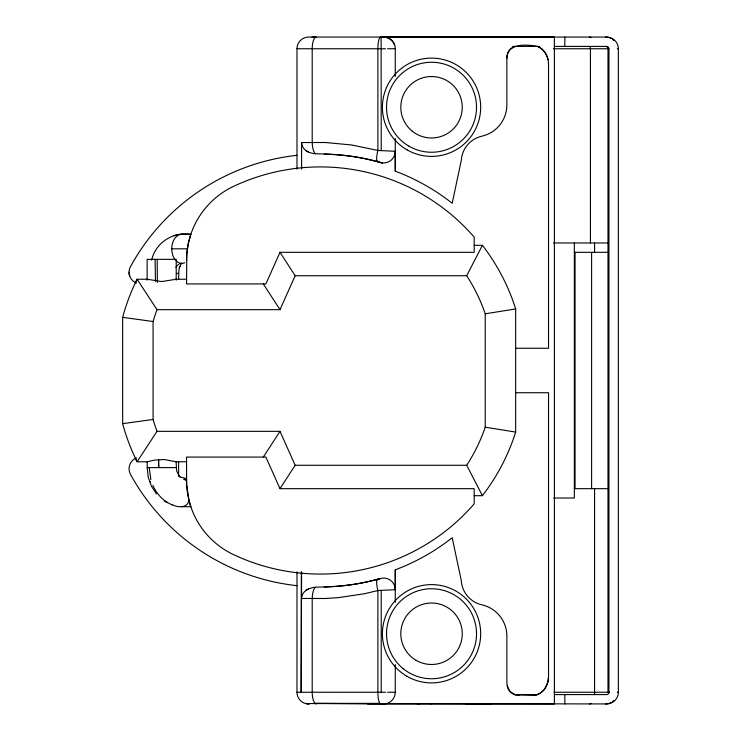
<?xml version="1.0" encoding="UTF-8"?>
<svg xmlns="http://www.w3.org/2000/svg" width="741" height="741" viewBox="0 0 741 741"><rect width="100%" height="100%" fill="white"/><g stroke="black" fill="none" stroke-linecap="round" stroke-linejoin="round"><path stroke-width="1.11" d="M147.135 280.172L147.135 259.35L176.21 259.35L176.21 280.172M180.146 476.732L178.275 475.055L179.211 476.083L176.562 470.711L176.154 461.828M301.318 572.006L301.161 692.251L301.596 571.913M607.99 692.251L607.99 48.749A2.343 2.334 -90 0 0 605.656 46.414M536.679 694.845A12.671 12.671 0 0 1 533.325 695.299L515.347 694.771A11.217 11.217 0 0 1 507.409 686.824L506.872 682.841L506.872 636.093A32.048 32.048 0 0 0 481.882 604.823A26.454 26.454 0 0 1 461.291 580.629L452.195 537.734A212.936 212.936 0 0 1 395.268 569.838L395.268 589.725L377.891 590.54L364.729 593.68L338.442 597.635L325.308 598.487L301.596 598.459C301.939 589.808 311.628 586.816 318.917 587.104C338.702 586.77 358.487 584.584 377.577 579.258L382.449 578.082A11.699 11.699 0 0 1 395.268 589.725M186.537 260.471A81.899 81.899 0 0 1 233.471 186.408A203.58 203.58 0 0 1 474.184 237.12L474.184 252.329L279.996 252.329L265.871 283.923L186.537 283.923L186.788 254.107L188.307 243.539L190.826 234.313C173.357 231.359 155.443 242.603 151.655 260.165M301.596 169.087L301.596 142.541L325.308 142.513L351.586 144.967L377.891 150.46L395.268 151.275L395.268 171.162A212.936 212.936 0 0 1 452.195 203.266L461.291 160.371A26.454 26.454 0 0 1 481.882 136.177A32.048 32.048 0 0 0 506.872 104.907L506.872 58.159C507.039 42.709 527.296 44.34 537.799 46.516C544.691 49.49 548.525 56.983 548.535 64.272L548.535 348.27L515.477 348.27M178.609 279.237L178.961 269.687L179.989 266.241M515.477 392.73L548.535 392.73L548.535 676.728C548.701 685.416 542.662 694.938 533.325 695.299M506.872 58.159C506.853 53.083 509.771 47.998 514.763 46.414M548.535 676.728L547.868 682.183L544.857 688.621M381.087 703.95L382.615 703.552L382.319 703.95M186.537 480.001L183.805 479.186L186.537 480.529A81.899 81.899 0 0 0 233.471 554.592A203.58 203.58 0 0 0 474.184 503.88L474.184 488.671L279.996 488.671L265.871 457.077L186.537 457.077L186.63 484.401L188.955 500.268C187.436 508.307 178.21 507.659 172.357 504.806M147.542 279.237L137.094 279.237L157.018 309.664L279.996 309.664L295.168 275.726L279.996 252.329M135.446 282.636L137.094 279.237A204.748 204.748 0 0 0 122.654 317.343L122.654 423.657A204.748 204.748 0 0 0 137.094 461.763L147.542 461.763M474.184 245.308L482.4 245.308L466.71 275.726A174.33 174.33 0 0 1 485.235 313.804L485.235 427.196A174.33 174.33 0 0 1 466.71 465.274L482.4 495.692L474.184 495.692M179.35 267.399L181.628 263.287M263.305 457.077L279.996 431.336L295.168 465.274L279.996 488.671M157.018 309.664A174.33 174.33 0 0 0 153.072 321.529L153.072 419.471A174.33 174.33 0 0 0 157.018 431.336L137.094 461.763L135.446 458.364M380.67 703.95L379.809 703.376A11.699 2.779 -90 0 1 377.891 692.251L377.891 590.54A11.699 2.686 74.7 0 1 376.947 579.981L377.577 579.258M544.135 689.797L540.976 692.779L537.494 694.586L514.763 694.586L509.882 691.418L507.205 686.009M308.256 588.984L306.135 590.188M376.947 579.981L379.207 578.804M381.513 703.95L382.615 703.552M174.163 235.842L177.395 234.767M179.572 263.852L181.814 263.361A14.533 10.059 90 0 0 184.722 262.74M379.485 578.721L380.328 578.489A216.446 216.446 0 0 1 324.252 586.918M313.776 37.05L312.072 37.448L316.296 37.05M382.977 703.95L554.388 703.95L554.388 37.05L383.569 37.05L386.413 37.448L385.394 37.198A11.699 11.699 0 0 1 395.268 48.749L395.268 76.462M485.235 313.804L515.662 308.932L515.662 432.068A204.748 204.748 0 0 1 482.4 495.692M153.072 419.471L122.654 423.657M176.21 279.237L161.677 281.571L147.144 279.237M383.523 703.95L385.394 703.802A11.699 11.699 0 0 0 395.268 692.251L395.268 664.538M180.239 234.462L190.826 234.313M367.619 703.95L380.235 703.802L315.027 703.376A11.699 4.094 -90 0 1 312.202 692.251L312.202 598.617A11.699 4.094 -89 0 1 315.379 587.335M512.753 46.414L539.355 46.414M554.37 46.414L606.601 46.414A2.343 2.343 0 0 1 608.954 48.749L608.945 692.251A2.343 2.343 0 0 1 606.601 694.586L554.388 694.586M296.984 169.18L296.984 48.749L385.561 48.749M387.599 48.749L393.74 48.749M394.582 48.749L395.268 48.749M553.379 48.749L608.945 48.749M617.318 48.749L618.346 48.749L618.346 692.251A11.726 11.726 0 0 1 606.601 703.931L306.089 703.552L309.451 703.95M553.416 242.974L607.99 242.974M171.755 248.819L187.371 248.819M574.386 252.329L608.259 252.329M176.608 273.392L178.581 273.392M295.168 275.726L466.71 275.726M175.812 279.237L186.537 279.237M157.018 431.336L279.996 431.336M175.812 461.763L186.537 461.763M295.168 465.274L466.71 465.274M176.154 467.608L147.2 467.608L148.228 477.232L151.405 486.189L156.453 493.886M149.534 481.65L150.247 481.65M574.386 488.671L608.259 488.671M553.722 498.026L574.349 498.026L574.349 242.974M296.984 571.82L296.984 692.251L385.561 692.251M387.599 692.251L393.74 692.251M394.582 692.251L395.268 692.251M553.972 692.251L609.648 692.251M617.318 692.251L618.346 692.251M315.027 703.376L379.809 703.376M491.255 703.95L465.663 703.95L465.663 703.376M381.948 37.05L382.615 37.448L380.235 37.198A11.699 2.779 90 0 0 377.891 48.749L377.891 150.46A11.699 2.686 -74.7 0 0 376.947 161.019L378.901 162.112L377.577 161.742C357.922 156.129 337.507 154.313 317.148 153.795C310.322 153.98 301.819 150.321 301.596 142.541M519.339 695.299L514.763 694.586M122.654 317.343L153.072 321.529M176.21 461.763L164.206 459.522L154.434 460.142L147.144 461.763L147.246 467.608M515.662 432.068L485.235 427.196M383.31 37.05L385.876 37.448L382.884 37.05M385.394 37.198C389.664 37.847 393.369 41.042 394.694 45.136M315.647 703.802L316.296 703.95M180.044 477.148L182.703 477.639A14.533 7.521 90 0 1 186.537 479.677M379.207 162.196L382.449 162.918L380.328 162.511A216.446 216.446 0 0 0 324.252 154.082M306.163 150.831L308.293 152.035M164.233 501.046L172.199 504.908M537.494 46.414C543.134 48.545 546.765 53.954 548.062 59.678M376.947 161.019L380.328 162.511A11.699 11.699 0 0 0 395.268 151.275M381.115 37.05L381.226 150.608M263.305 283.923L279.996 309.664M188.955 500.268L190.835 506.724L182.703 506.714A14.533 7.521 -90 0 1 181.526 506.538M190.4 505.399L190.724 506.39M129.212 274.05L129.638 275.837L129.064 272.216A11.699 11.699 0 0 1 130.499 266.603A216.446 216.446 0 0 1 296.984 155.323M150.868 479.696L149.228 467.608M129.064 272.216L129.351 274.772A11.699 11.699 0 0 0 136.455 283.099M155.073 259.35L155.462 281.33M157.185 259.35L157.351 282.488M594.569 243.076L594.569 252.329M594.569 488.671L594.569 692.251A11.699 5.159 -90 0 1 594.504 694.076M591.605 252.329L591.605 488.671M590.447 242.974L590.447 48.749A2.343 1.028 -90 0 0 589.41 46.414M575.062 252.329L575.062 488.671M564.827 37.05L564.827 46.414M564.827 694.586L564.827 703.95M465.663 37.05L465.663 37.624M430.79 37.05L430.79 37.624M430.79 703.376L430.79 703.95M395.268 138.604L395.268 171.162M395.268 569.838L395.268 602.396M381.226 590.392L381.226 692.251M178.609 461.763L178.609 476.13M419.091 703.95A11.699 11.699 0 0 1 417.266 703.802M613.9 700.523A11.699 11.652 -90 0 1 612.511 701.718M610.955 702.672A11.699 11.652 -90 0 1 605.656 703.95M591.003 703.376A11.699 5.159 -90 0 1 589.41 703.95M417.266 37.198A11.699 11.699 0 0 1 419.091 37.05M618.355 48.749A11.726 11.726 0 0 0 606.601 37.069L308.682 37.05A11.699 11.699 0 0 0 296.984 48.749M589.41 37.05A11.699 5.159 -90 0 1 591.003 37.624M605.656 37.05A11.699 11.652 -90 0 1 610.955 38.328M612.511 39.282A11.699 11.652 -90 0 1 613.9 40.477M167.503 502.454A39.106 33.465 -90 0 1 152.878 485.364M181.814 263.361A14.533 10.059 -90 0 1 175.904 260.582M174.7 259.1A14.533 10.059 -90 0 1 172.523 243.261A14.533 10.059 -90 0 1 181.814 234.286A14.533 10.059 90 0 1 183.509 234.489M175.95 267.492A10.031 7.243 -90 0 1 178.525 264.454M136.455 457.901A11.699 11.699 0 0 0 130.499 474.397A216.446 216.446 0 0 0 296.984 585.677M482.4 245.308A204.748 204.748 0 0 1 515.662 308.932M315.379 153.665A11.699 4.094 89 0 1 312.202 142.383L312.202 48.749A11.699 4.094 -90 0 1 315.647 37.198M308.682 703.95A11.699 11.699 0 0 1 296.984 692.251M158.713 467.608L158.565 459.513L158.713 467.608M416.173 660.361A30.724 30.724 0 0 0 462.264 633.75A30.724 30.724 0 0 0 416.173 607.138A30.724 30.724 0 0 0 416.173 660.361M403.224 668.715A44.988 44.988 0 0 0 475.972 640.789A44.988 44.988 0 0 0 415.414 591.744A44.988 44.988 0 0 0 403.224 668.715M406.966 676.311A49.138 49.138 0 0 0 480.677 633.75A49.138 49.138 0 0 0 406.966 591.198A49.138 49.138 0 0 0 406.966 676.311M412.2 131.129A30.724 30.724 0 0 0 461.884 112.058A30.724 30.724 0 0 0 420.527 78.565A30.724 30.724 0 0 0 412.2 131.129M409.041 146.218A44.988 44.988 0 0 0 476.528 107.25A44.988 44.988 0 0 0 409.041 68.283A44.988 44.988 0 0 0 409.041 146.218M406.966 149.802A49.138 49.138 0 0 0 480.677 107.25A49.138 49.138 0 0 0 406.966 64.689A49.138 49.138 0 0 0 406.966 149.802"/></g></svg>
